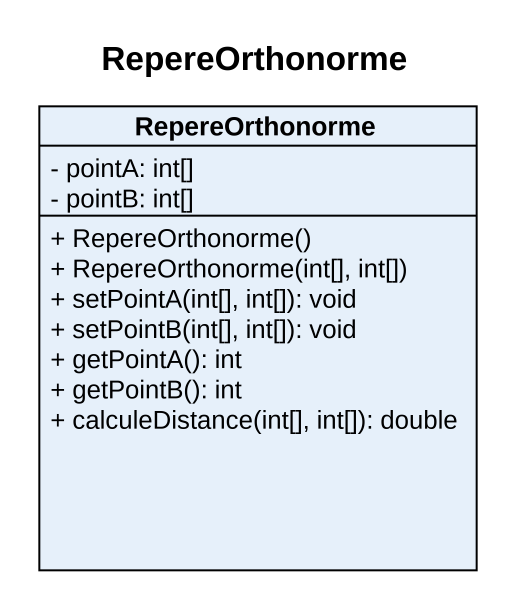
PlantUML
@startuml
title RepereOrthonorme
hide circle
hide empty members
skinparam classAttributeIconSize 0
class RepereOrthonorme {
  - pointA: int[]
  - pointB: int[]
  + RepereOrthonorme()
  + RepereOrthonorme(int[], int[])
  + setPointA(int[], int[]): void
  + setPointB(int[], int[]): void
  + getPointA(): int
  + getPointB(): int
  + calculeDistance(int[], int[]): double
}
@enduml
